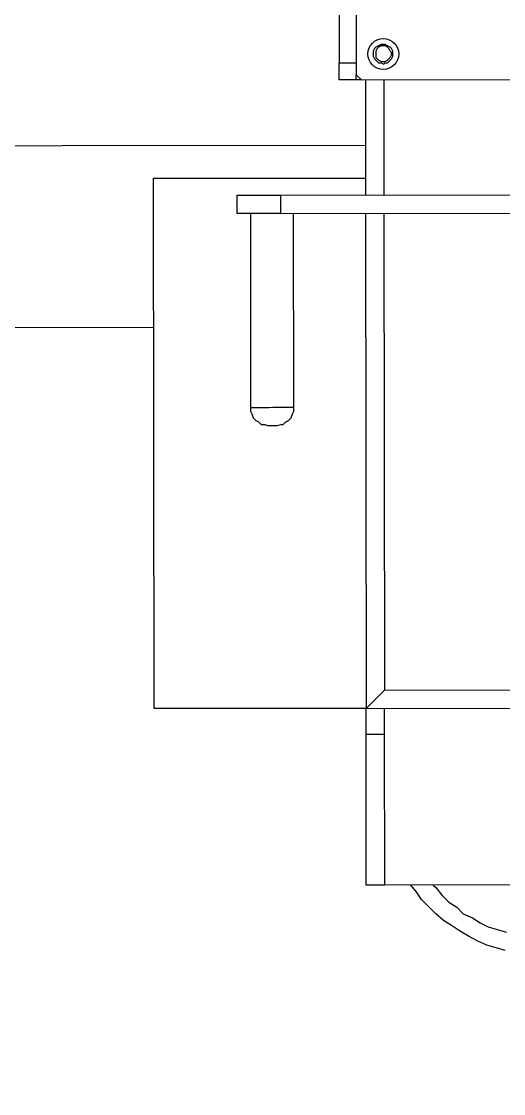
# Model space of a CAD drawing. Header units: feet. Extents: x -99009 to 3252343, y -11094690 to 9035152.
# Drawn here: x 2488018 to 2488290, y -1981238 to -1980631 of the extents above; entities that cross this region are included whole.
import ezdxf

# ---------------------------------------------------------------- set-up
doc = ezdxf.new("R2010")
doc.units = ezdxf.units.FT
doc.layers.add('1', color=1, linetype='Continuous')

# ---------------------------------------------------------------- blocks, each defined once
blk = doc.blocks.new('lEVELLING mACHINE')
at = {"color": 200, "lineweight": 25, "transparency": 33554684}
for points in [[(13355.8, 7701.56), (13360.98, 7700.08), (13366.17, 7698.59), (13371.36, 7696.37), (13376.54, 7693.41), (13381.73, 7690.44), (13386.17, 7687.48), (13390.62, 7684.52), (13395.07, 7680.81), (13399.51, 7676.37), (13403.22, 7672.66), (13406.18, 7668.21), (13409.14, 7664.51)], [(13396.55, 7664.51), (13395.07, 7665.99), (13391.36, 7670.44), (13387.66, 7674.14), (13383.21, 7677.11), (13379.51, 7680.81), (13374.32, 7683.03), (13369.87, 7686), (13365.43, 7688.22), (13360.24, 7689.7), (13355.05, 7691.18)], [(13271.33, 7664.51), (13423.96, 7664.51), (13423.96, 7579.3), (13434.34, 7579.3), (13434.34, 7564.48), (13423.96, 7554.11), (13434.34, 7564.48), (13271.33, 7564.48)], [(13423.96, 7664.51), (13434.34, 7664.51), (13434.34, 7579.3)], [(13423.96, 7579.3), (13423.96, 7564.48)], [(13434.34, 7284.41), (13434.34, 7564.48), (13554.37, 7564.48), (13554.37, 7264.4), (13434.34, 7264.4)], [(13423.96, 7284.41), (13423.96, 7554.11), (13262.44, 7554.11)], [(13499.54, 7284.41), (13499.54, 7394.07), (13499.54, 7396.29), (13498.8, 7397.77), (13498.06, 7399.99), (13496.57, 7401.48), (13495.09, 7402.22), (13493.61, 7403.7), (13491.39, 7403.7), (13489.91, 7404.44), (13489.17, 7404.44), (13488.42, 7404.44), (13486.94, 7404.44), (13486.2, 7404.44), (13485.46, 7404.44), (13484.72, 7404.44), (13482.5, 7403.7), (13481.01, 7403.7), (13479.53, 7402.22), (13478.05, 7401.48), (13476.57, 7399.99), (13475.83, 7397.77), (13475.09, 7396.29), (13475.09, 7394.07), (13475.09, 7284.41)], [(13499.54, 7394.07), (13498.8, 7394.07), (13498.06, 7394.07), (13496.57, 7394.07), (13495.09, 7394.07), (13493.61, 7394.07), (13491.39, 7394.07), (13489.17, 7394.07), (13486.94, 7394.07), (13485.46, 7394.07), (13483.24, 7394.07), (13481.01, 7394.07), (13479.53, 7394.07), (13478.05, 7394.07), (13476.57, 7394.07), (13475.83, 7394.07), (13475.09, 7394.07)], [(13554.37, 7348.87), (14688.01, 7348.87)], [(13482.5, 7274.03), (13482.5, 7284.41), (13222.43, 7284.41)], [(13482.5, 7284.41), (13485.46, 7284.41), (13488.42, 7284.41), (13491.39, 7284.41), (13493.61, 7284.41), (13496.57, 7284.41), (13498.8, 7284.41), (13501.02, 7284.41), (13503.24, 7284.41), (13504.72, 7284.41), (13505.47, 7284.41), (13506.95, 7284.41), (13506.95, 7274.03), (13505.47, 7274.03), (13504.72, 7274.03), (13503.24, 7274.03), (13501.02, 7274.03), (13498.8, 7274.03), (13496.57, 7274.03), (13493.61, 7274.03), (13491.39, 7274.03), (13488.42, 7274.03), (13485.46, 7274.03), (13482.5, 7274.03), (13222.43, 7274.03)], [(13423.96, 7208.83), (13423.96, 7274.03)], [(13434.34, 7208.83), (13434.34, 7274.03)], [(13434.34, 7245.88), (14808.04, 7245.88)], [(13436.56, 7208.83), (13172.04, 7208.83), (13169.08, 7205.87), (13169.08, 6992.48), (13172.04, 6988.77), (13436.56, 6988.77), (13439.52, 6988.77)], [(13436.56, 6944.32), (13436.56, 6988.77), (13439.52, 6992.48), (13439.52, 7205.87), (13436.56, 7208.83), (13439.52, 7208.83), (13439.52, 7205.87)], [(13439.52, 7208.83), (13449.15, 7208.83), (13449.15, 7199.2), (13439.52, 7199.2)], [(13439.52, 6289.32), (13449.15, 6289.32), (13449.15, 7199.2)]]:
    blk.add_lwpolyline(points, dxfattribs=at)
for points in [[(13423.96, 7199.94), (13423.22, 7199.2), (13421.74, 7199.2), (13420.26, 7197.72), (13419.52, 7196.98), (13418.78, 7195.49), (13418.78, 7194.01), (13418.78, 7192.53), (13419.52, 7191.05), (13420.26, 7190.31), (13421.74, 7189.57), (13423.22, 7188.83), (13423.96, 7188.83), (13425.44, 7188.83), (13426.93, 7189.57), (13428.41, 7190.31), (13429.15, 7191.05), (13429.89, 7192.53), (13429.89, 7194.01), (13429.89, 7195.49), (13429.15, 7196.98), (13428.41, 7197.72), (13426.93, 7199.2), (13425.44, 7199.2)], [(13423.96, 7189.57), (13425.44, 7189.57), (13426.93, 7190.31), (13427.67, 7191.05), (13428.41, 7192.53), (13428.41, 7193.27), (13428.41, 7194.75), (13428.41, 7196.24), (13427.67, 7196.98), (13426.93, 7197.72), (13425.44, 7198.46), (13423.96, 7198.46), (13423.22, 7198.46), (13421.74, 7197.72), (13421, 7196.98), (13420.26, 7196.24), (13419.52, 7194.75), (13419.52, 7193.27), (13420.26, 7192.53), (13421, 7191.05), (13421.74, 7190.31), (13423.22, 7189.57)]]:
    blk.add_lwpolyline(points, close=True, dxfattribs=at)
blk.add_circle((13424.22, 7194.17), 8.73, dxfattribs=at)
blk = doc.blocks.new('A$Cac12730c')
blk.add_blockref('lEVELLING mACHINE', (-11218.13, -5688.95))

msp = doc.modelspace()

# ---------------------------------------------------------------- linework, layer by layer
at = {"layer": '1'}
msp.add_arc((2520410.24778, -1978395.99612), 100000, 84.1346387202, 194.3871675539, dxfattribs=at)

# ---------------------------------------------------------------- block references
at = {"transparency": 33554684, "rotation": 180.0650517140762}
msp.add_blockref('A$Cac12730c', (2490426.6334, -1979141.86212), dxfattribs=at)

doc.saveas('drawing.dxf')
